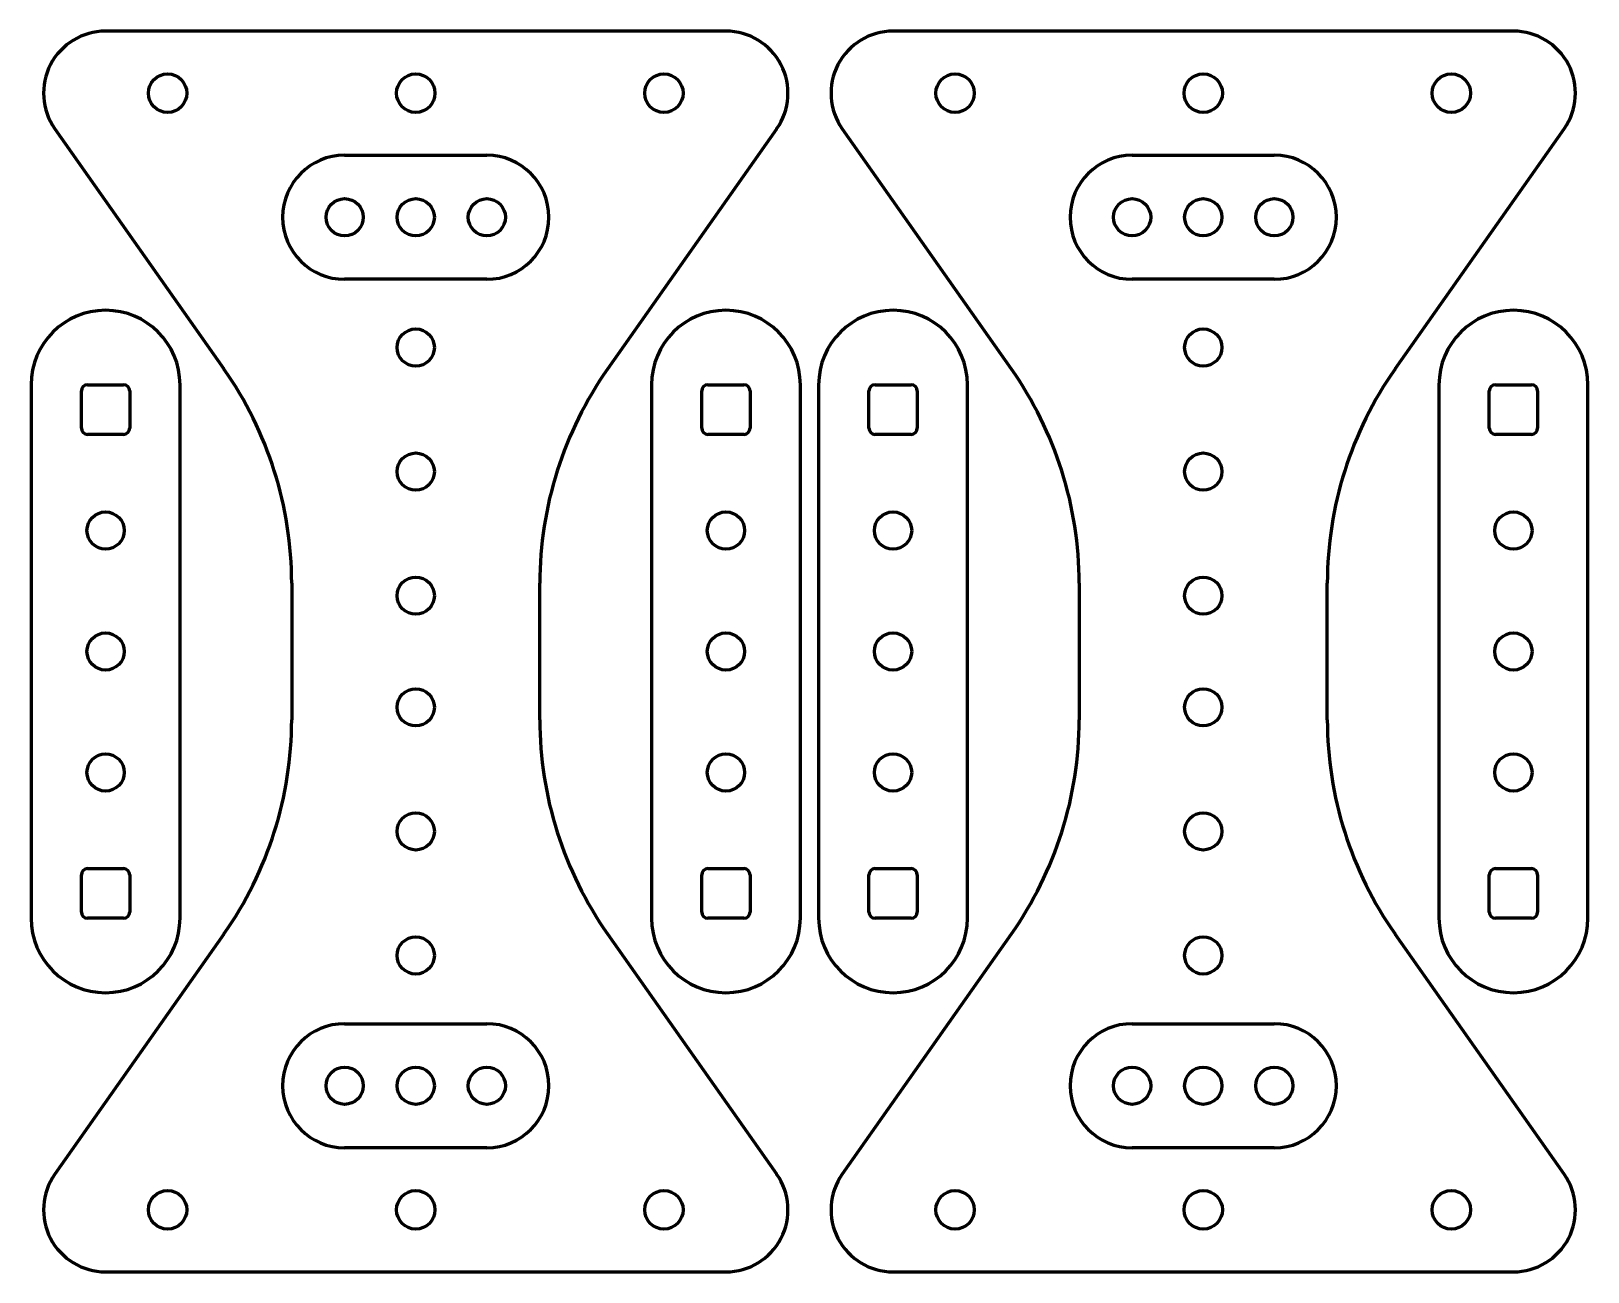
# Model space of a CAD drawing. Header units: inches. Extents: x -31 to 94, y -50 to 50.
import ezdxf

# ---------------------------------------------------------------- set-up
doc = ezdxf.new("R2010")
doc.units = ezdxf.units.IN
doc.linetypes.add('K5LT_BASIC', pattern=[0])

msp = doc.modelspace()

# ---------------------------------------------------------------- linework, layer by layer
at = {"color": 150, "linetype": 'K5LT_BASIC', "lineweight": 60, "true_color": 0x0080ff}
for p, q in [((25, 50), (-25, 50)), ((88.47, 50), (38.47, 50)), ((-29.09, 42.12), (-15.47, 22.77)), ((15.47, 22.77), (29.09, 42.12)), ((34.38, 42.12), (48, 22.77)), ((78.94, 22.77), (92.56, 42.12)), ((-5.73, 40), (5.73, 40)), ((57.74, 40), (69.2, 40)), ((5.73, 30), (-5.73, 30)), ((69.2, 30), (57.74, 30)), ((-31, 21.5), (-31, -21.5)), ((-26.45, 21.5), (-23.55, 21.5)), ((-19, -21.5), (-19, 21.5)), ((19, 21.5), (19, -21.5)), ((23.55, 21.5), (26.45, 21.5)), ((31, -21.5), (31, 21.5)), ((32.47, 21.5), (32.47, -21.5)), ((37.02, 21.5), (39.92, 21.5)), ((44.47, -21.5), (44.47, 21.5)), ((82.47, 21.5), (82.47, -21.5)), ((87.02, 21.5), (89.92, 21.5)), ((94.47, -21.5), (94.47, 21.5)), ((-26.95, 18), (-26.95, 21)), ((-23.05, 21), (-23.05, 18)), ((23.05, 18), (23.05, 21)), ((26.95, 21), (26.95, 18)), ((36.52, 18), (36.52, 21)), ((40.42, 21), (40.42, 18)), ((86.52, 18), (86.52, 21)), ((90.42, 21), (90.42, 18)), ((-23.55, 17.5), (-26.45, 17.5)), ((26.45, 17.5), (23.55, 17.5)), ((39.92, 17.5), (37.02, 17.5)), ((89.92, 17.5), (87.02, 17.5)), ((-10, 5.5), (-10, -5.5)), ((10, -5.5), (10, 5.5)), ((53.47, 5.5), (53.47, -5.5)), ((73.47, -5.5), (73.47, 5.5)), ((-26.45, -17.5), (-23.55, -17.5)), ((23.55, -17.5), (26.45, -17.5)), ((37.02, -17.5), (39.92, -17.5)), ((87.02, -17.5), (89.92, -17.5)), ((-26.95, -21), (-26.95, -18)), ((-23.05, -18), (-23.05, -21)), ((23.05, -21), (23.05, -18)), ((26.95, -18), (26.95, -21)), ((36.52, -21), (36.52, -18)), ((40.42, -18), (40.42, -21)), ((86.52, -21), (86.52, -18)), ((90.42, -18), (90.42, -21)), ((-23.55, -21.5), (-26.45, -21.5)), ((26.45, -21.5), (23.55, -21.5)), ((39.92, -21.5), (37.02, -21.5)), ((89.92, -21.5), (87.02, -21.5)), ((-15.47, -22.77), (-29.09, -42.12)), ((29.09, -42.12), (15.47, -22.77)), ((48, -22.77), (34.38, -42.12)), ((92.56, -42.12), (78.94, -22.77)), ((-5.73, -30), (5.73, -30)), ((57.74, -30), (69.2, -30)), ((5.73, -40), (-5.73, -40)), ((69.2, -40), (57.74, -40)), ((-25, -50), (25, -50)), ((38.47, -50), (88.47, -50))]:
    msp.add_line(p, q, dxfattribs=at)
for centre, radius in [((-20, 45), 1.55), ((0, 45), 1.55), ((20, 45), 1.55), ((43.47, 45), 1.55), ((63.47, 45), 1.55), ((83.47, 45), 1.55), ((-5.73, 35), 1.5), ((0, 35), 1.5), ((5.73, 35), 1.5), ((57.74, 35), 1.5), ((63.47, 35), 1.5), ((69.2, 35), 1.5), ((0, 24.5), 1.5), ((63.47, 24.5), 1.5), ((0, 14.5), 1.5), ((63.47, 14.5), 1.5), ((-25, 9.75), 1.5), ((25, 9.75), 1.5), ((38.47, 9.75), 1.5), ((88.47, 9.75), 1.5), ((0, 4.5), 1.5), ((63.47, 4.5), 1.5), ((-25, 0), 1.5), ((25, 0), 1.5), ((38.47, 0), 1.5), ((88.47, 0), 1.5), ((0, -4.5), 1.5), ((63.47, -4.5), 1.5), ((-25, -9.75), 1.5), ((25, -9.75), 1.5), ((38.47, -9.75), 1.5), ((88.47, -9.75), 1.5), ((0, -14.5), 1.5), ((63.47, -14.5), 1.5), ((0, -24.5), 1.5), ((63.47, -24.5), 1.5), ((-5.73, -35), 1.5), ((0, -35), 1.5), ((5.73, -35), 1.5), ((57.74, -35), 1.5), ((63.47, -35), 1.5), ((69.2, -35), 1.5), ((-20, -45), 1.55), ((0, -45), 1.55), ((20, -45), 1.55), ((43.47, -45), 1.55), ((63.47, -45), 1.55), ((83.47, -45), 1.55)]:
    msp.add_circle(centre, radius, dxfattribs=at)
for centre, radius, start, end in [((-25, 45), 5, 90, 215.1382), ((25, 45), 5, 324.8618, 90), ((38.47, 45), 5, 90, 215.1382), ((88.47, 45), 5, 324.8618, 90), ((-5.73, 35), 5, 90, 270), ((5.73, 35), 5, 270, 90), ((57.74, 35), 5, 90, 270), ((69.2, 35), 5, 270, 90), ((-25, 21.5), 6, 0, 180), ((25, 21.5), 6, 0, 180), ((38.47, 21.5), 6, 0, 180), ((88.47, 21.5), 6, 0, 180), ((-40, 5.5), 30, 0, 35.1382), ((40, 5.5), 30, 144.8618, 180), ((23.47, 5.5), 30, 0, 35.1382), ((103.47, 5.5), 30, 144.8618, 180), ((-26.45, 21), 0.5, 90, 180), ((-23.55, 21), 0.5, 0, 90), ((23.55, 21), 0.5, 90, 180), ((26.45, 21), 0.5, 0, 90), ((37.02, 21), 0.5, 90, 180), ((39.92, 21), 0.5, 0, 90), ((87.02, 21), 0.5, 90, 180), ((89.92, 21), 0.5, 0, 90), ((-26.45, 18), 0.5, 180, 270), ((-23.55, 18), 0.5, 270, 0), ((23.55, 18), 0.5, 180, 270), ((26.45, 18), 0.5, 270, 0), ((37.02, 18), 0.5, 180, 270), ((39.92, 18), 0.5, 270, 0), ((87.02, 18), 0.5, 180, 270), ((89.92, 18), 0.5, 270, 0), ((-40, -5.5), 30, 324.8618, 0), ((40, -5.5), 30, 180, 215.1382), ((23.47, -5.5), 30, 324.8618, 0), ((103.47, -5.5), 30, 180, 215.1382), ((-26.45, -18), 0.5, 90, 180), ((-23.55, -18), 0.5, 0, 90), ((23.55, -18), 0.5, 90, 180), ((26.45, -18), 0.5, 0, 90), ((37.02, -18), 0.5, 90, 180), ((39.92, -18), 0.5, 0, 90), ((87.02, -18), 0.5, 90, 180), ((89.92, -18), 0.5, 0, 90), ((-26.45, -21), 0.5, 180, 270), ((-23.55, -21), 0.5, 270, 0), ((23.55, -21), 0.5, 180, 270), ((26.45, -21), 0.5, 270, 0), ((37.02, -21), 0.5, 180, 270), ((39.92, -21), 0.5, 270, 0), ((87.02, -21), 0.5, 180, 270), ((89.92, -21), 0.5, 270, 0), ((-25, -21.5), 6, 180, 0), ((25, -21.5), 6, 180, 0), ((38.47, -21.5), 6, 180, 0), ((88.47, -21.5), 6, 180, 0), ((-5.73, -35), 5, 90, 270), ((5.73, -35), 5, 270, 90), ((57.74, -35), 5, 90, 270), ((69.2, -35), 5, 270, 90), ((-25, -45), 5, 144.8618, 270), ((25, -45), 5, 270, 35.1382), ((38.47, -45), 5, 144.8618, 270), ((88.47, -45), 5, 270, 35.1382)]:
    msp.add_arc(centre, radius, start, end, dxfattribs=at)

doc.saveas('drawing.dxf')
